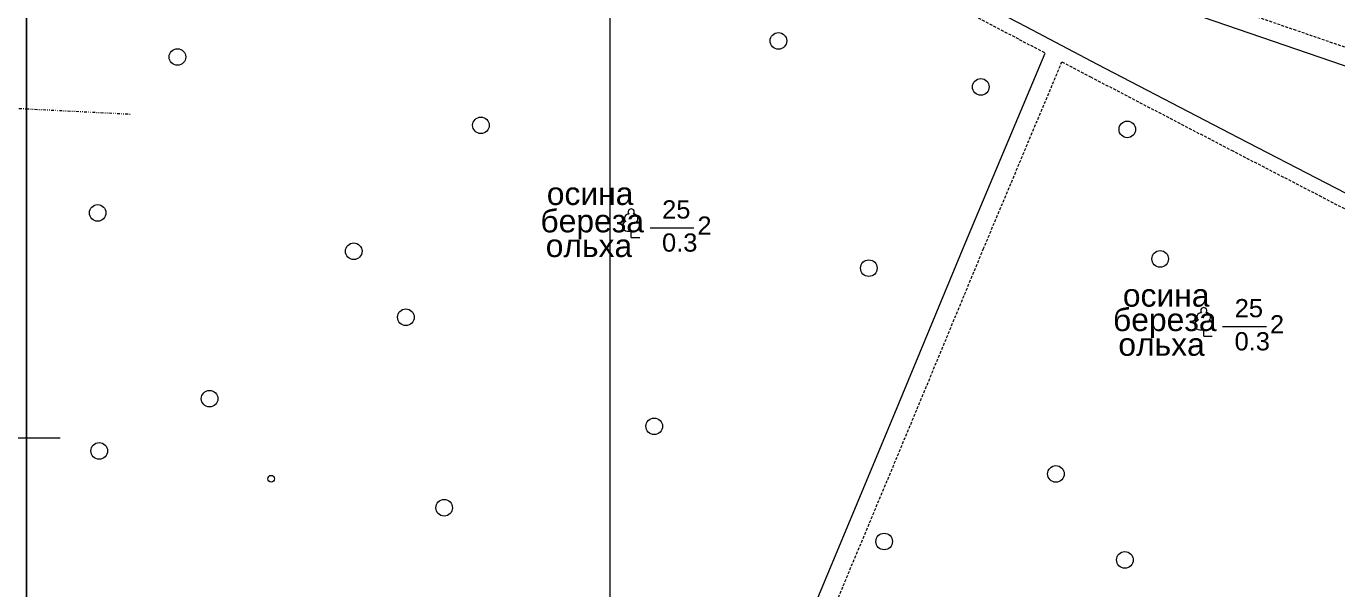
# Model space of a CAD drawing. Extents: x 1000 to 4000, y -5000 to -1000.
# Drawn here: x 3000 to 3230.1, y -3226.4 to -3127.6 of the extents above; entities that cross this region are included whole.
import ezdxf
from ezdxf.enums import TextEntityAlignment as Align

# ---------------------------------------------------------------- set-up
doc = ezdxf.new("R2010")
doc.units = 0
doc.header["$MEASUREMENT"] = 0
doc.linetypes.add('DIVIDE', pattern=[1.25, 0.5, -0.25, 0, -0.25, 0, -0.25])
doc.linetypes.add('HIDDENX2', pattern=[0.75, 0.5, -0.25])
doc.layers.get('0').update_dxf_attribs({"linetype": 'CONTINUOUS'})
for name, color, linetype in [('1', 7, 'CONTINUOUS'), ('24', 7, 'CONTINUOUS'), ('37', 7, 'CONTINUOUS'), ('42', 7, 'CONTINUOUS'), ('границы команд_1', 10, 'CONTINUOUS')]:
    doc.layers.add(name, color=color, linetype=linetype)
doc.styles.add('ARIAL', font='')
doc.styles.get('ARIAL').set_extended_font_data('Arial Cyr')

msp = doc.modelspace()

# ---------------------------------------------------------------- linework, layer by layer
at = {"color": 253, "linetype": 'Continuous', "lineweight": 0}
for p, q in [((3106.21, -3164.68), (3106.21, -3163.59)), ((3106.21, -3164.68), (3107.71, -3164.68)), ((3206.75, -3182.03), (3206.75, -3180.94)), ((3206.75, -3182.03), (3208.25, -3182.03))]:
    msp.add_line(p, q, dxfattribs=at)
for points in [[(3105.52, -3163.59), (3106.88, -3163.59)], [(3206.06, -3180.94), (3207.43, -3180.94)]]:
    msp.add_lwpolyline(points, dxfattribs=at)
for centre, radius in [((3132.06, -3130.15), 1.46), ((3026.53, -3132.98), 1.46), ((3167.6, -3138.24), 1.46), ((3079.83, -3144.99), 1.46), ((3193.33, -3145.7), 1.46), ((3012.52, -3160.38), 1.46), ((3057.48, -3167.12), 1.46), ((3147.94, -3170.09), 1.46), ((3199.1, -3168.47), 1.46), ((3066.64, -3178.73), 1.46), ((3032.17, -3193.03), 1.46), ((3110.25, -3197.89), 1.46), ((3012.79, -3202.21), 1.46), ((3180.79, -3206.26), 1.46), ((3042.99, -3207.11), 0.6), ((3073.37, -3212.2), 1.46), ((3150.63, -3218.13), 1.46), ((3192.9, -3221.37), 1.46)]:
    msp.add_circle(centre, radius, dxfattribs=at)
for centre, radius, start, end in [((3106.21, -3160.22), 0.545, 90, 220.5003), ((3106.21, -3160.22), 0.545, 319.4997, 90), ((3105.53, -3162.72), 0.879, 108.3532, 269.3875), ((3105.77, -3161.33), 0.754, 88.1329, 226.6634), ((3106.65, -3161.33), 0.754, 313.3366, 91.8671), ((3106.89, -3162.72), 0.879, 269.6098, 71.6468), ((3206.31, -3178.68), 0.754, 88.1329, 226.6634), ((3206.75, -3177.57), 0.545, 90, 220.5003), ((3206.75, -3177.57), 0.545, 319.4997, 90), ((3207.19, -3178.68), 0.754, 313.3366, 91.8671), ((3206.07, -3180.07), 0.879, 108.3532, 269.3875), ((3207.43, -3180.07), 0.879, 269.6098, 71.6468)]:
    msp.add_arc(centre, radius, start, end, dxfattribs=at)
at = {"layer": '1', "color": 253, "linetype": 'Continuous', "lineweight": 0}
for p, q in [((3000, -4000), (3000, -3000)), ((3000, -3000), (3000, -4000)), ((3000, -3200), (2994.04, -3200)), ((3005.96, -3200), (3000, -3200))]:
    msp.add_line(p, q, dxfattribs=at)
at = {"layer": '24', "color": 253, "linetype": 'HIDDENX2', "lineweight": 0}
for p, q in [((3249.96, -3137.6), (3160.78, -3106.93)), ((3165.15, -3125.03), (3174.34, -3129.88)), ((3174.34, -3129.88), (3178.89, -3132.28)), ((3168.04, -3166.77), (3181.85, -3133.83)), ((3181.85, -3133.83), (3186.85, -3136.46)), ((3186.85, -3136.46), (3211.62, -3149.37)), ((3211.62, -3149.37), (3227.02, -3157.32)), ((3227.02, -3157.32), (3239.44, -3163.79)), ((3155.29, -3197.56), (3168.04, -3166.77)), ((3140.28, -3233.51), (3155.29, -3197.56))]:
    msp.add_line(p, q, dxfattribs=at)
at = {"layer": '24', "color": 253, "linetype": 'Continuous', "lineweight": 0}
for p, q in [((3248.94, -3140.55), (3159.78, -3109.87)), ((3166.28, -3122.77), (3175.52, -3127.64)), ((3175.52, -3127.64), (3188.02, -3134.22)), ((3164.97, -3165.49), (3178.89, -3132.28)), ((3188.02, -3134.22), (3212.78, -3147.13)), ((3212.78, -3147.13), (3228.19, -3155.08)), ((3228.19, -3155.08), (3240.57, -3161.53)), ((3152.22, -3196.28), (3164.97, -3165.49)), ((3137.26, -3232.11), (3152.22, -3196.28))]:
    msp.add_line(p, q, dxfattribs=at)
at = {"layer": '37', "color": 253, "linetype": 'DIVIDE', "lineweight": 0}
for p, q in [((2995.81, -3141.86), (3000, -3142.08)), ((3000, -3142.08), (3018.24, -3143.01))]:
    msp.add_line(p, q, dxfattribs=at)
at = {"layer": '42', "color": 253, "linetype": 'Continuous', "lineweight": 0}
for p, q in [((3109.52, -3163.02), (3117.22, -3163.02)), ((3210.06, -3180.37), (3217.76, -3180.37))]:
    msp.add_line(p, q, dxfattribs=at)
at = {"layer": 'границы команд_1', "color": 251, "lineweight": 0}
msp.add_lwpolyline([(1033.44, -1863.26), (3102.46, -1863.26), (3102.46, -4710.9), (1033.44, -4710.9)], close=True, dxfattribs=at)

# ---------------------------------------------------------------- texts
at = {"layer": '42', "color": 253, "lineweight": 0, "style": 'ARIAL'}
for s, height, p in [('осина', 4, (3098.99, -3156.99)), ('береза', 4, (3099.37, -3161.8)), ('25', 3.2, (3114.13, -3159.77)), ('2', 3.2, (3119.08, -3162.61)), ('0.3', 3.2, (3114.73, -3165.59)), ('ольха', 4, (3098.79, -3166.14)), ('осина', 4, (3200.15, -3174.86)), ('25', 3.2, (3214.67, -3177.12)), ('береза', 4, (3199.91, -3179.15)), ('2', 3.2, (3219.62, -3179.96)), ('ольха', 4, (3199.34, -3183.49)), ('0.3', 3.2, (3215.27, -3182.94))]:
    msp.add_text(s, height=height, dxfattribs=at).set_placement(p, align=Align.MIDDLE_CENTER)

doc.saveas('drawing.dxf')
